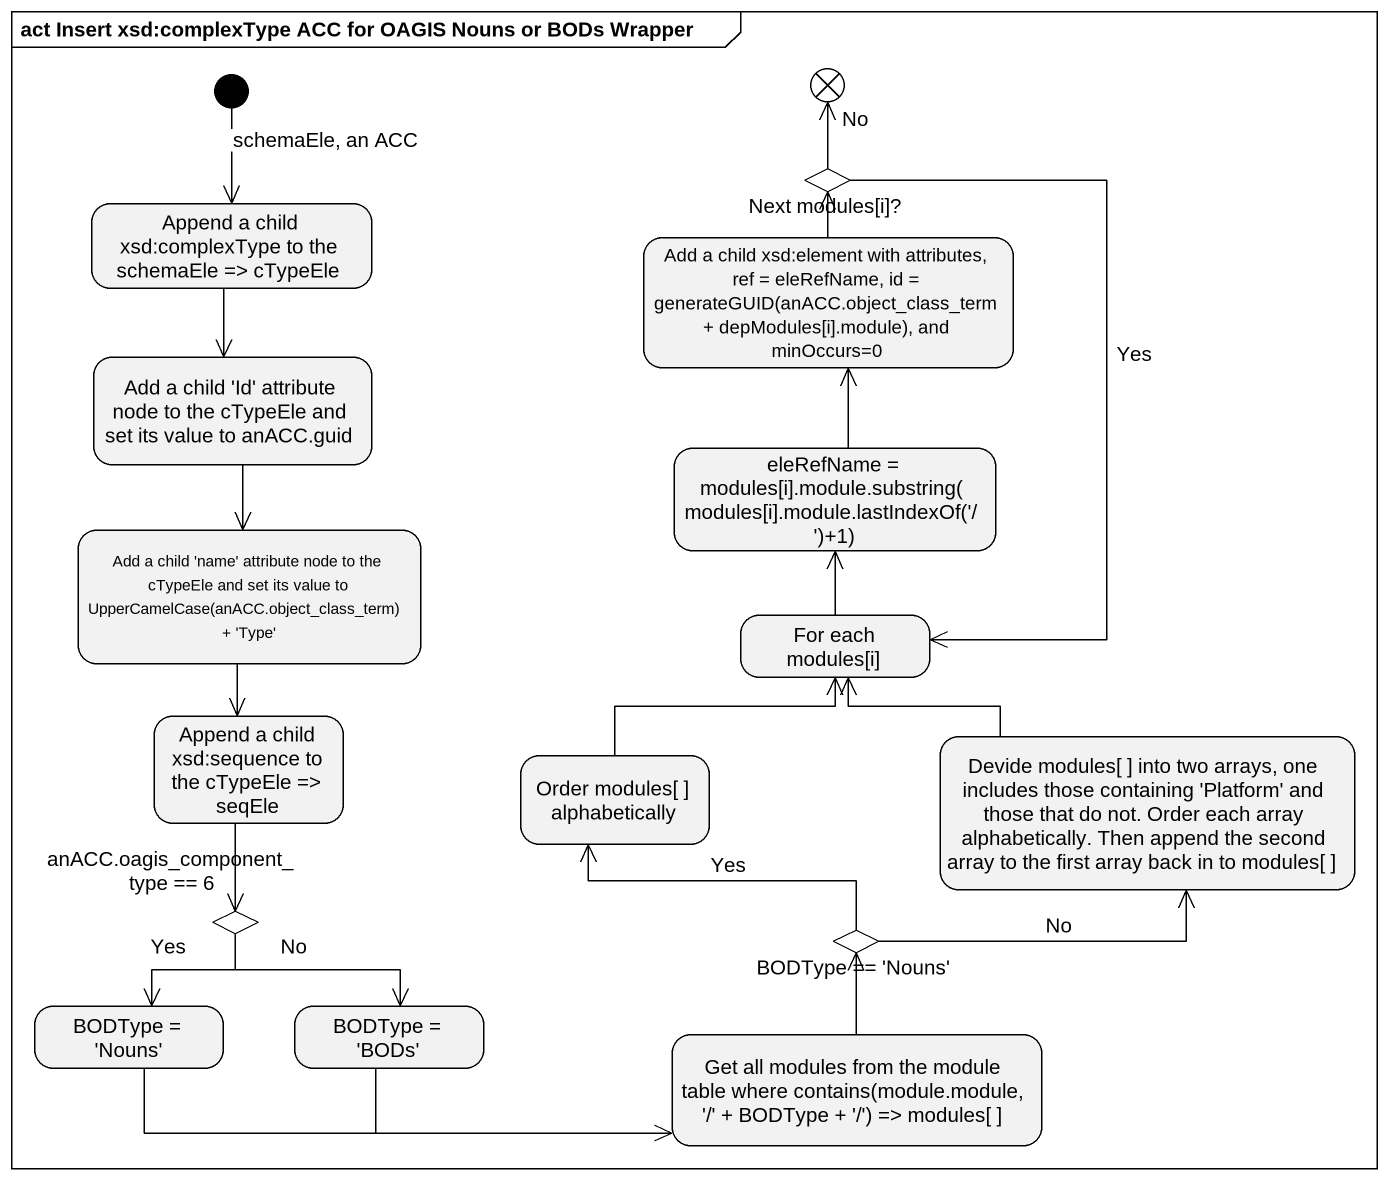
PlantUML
@startuml
mainframe act Insert xsd:complexType ACC for OAGIS Nouns or BODs Wrapper
hide empty description
state flowfinal1 <<end>>
state "Append a child xsd:complexType to the schemaEle => cTypeEle" as Append_a_child_xsd
state "Next modules[i]?" as Next_modules_i <<choice>>
state "Add a child xsd:element with attributes, ref = eleRefName, id = generateGUID(anACC.object_class_term + depModules[i].module), and minOccurs=0" as Add_a_child_xsd_element
state "Add a child 'Id' attribute node to the cTypeEle and set its value to anACC.guid" as Add_a_child_Id_attribute
state "eleRefName = modules[i].module.substring(modules[i].module.lastIndexOf('/')+1)" as eleRefName_modules_i_module
state "Add a child 'name' attribute node to the cTypeEle and set its value to UpperCamelCase(anACC.object_class_term) + 'Type'" as Add_a_child_name_attribute
state "For each modules[i]" as For_each_modules_i
state "Append a child xsd:sequence to the cTypeEle => seqEle" as Append_a_child_xsd_sequence
state "Order modules[ ] alphabetically" as Order_modules_alphabetically
state "Devide modules[ ] into two arrays, one includes those containing 'Platform' and those that do not. Order each array alphabetically. Then append the second array to the first array back in to modules[ ]" as Devide_modules_into_two
state "anACC.oagis_component_type == 6" as anACC_oagis_component_type_6 <<choice>>
state "BODType == 'Nouns'" as BODType_Nouns <<choice>>
state "BODType = 'Nouns'" as BODType_Nouns_2
state "BODType = 'BODs'" as BODType_BODs
state "Get all modules from the module table where contains(module.module, '/' + BODType + '/') => modules[ ]" as Get_all_modules_from_the
[*] --> Append_a_child_xsd : schemaEle, an ACC
Append_a_child_xsd --> Add_a_child_Id_attribute
Next_modules_i -up-> flowfinal1 : No
Next_modules_i --> For_each_modules_i : Yes
Add_a_child_xsd_element -up-> Next_modules_i
Add_a_child_Id_attribute --> Add_a_child_name_attribute
eleRefName_modules_i_module -up-> Add_a_child_xsd_element
Add_a_child_name_attribute --> Append_a_child_xsd_sequence
For_each_modules_i -up-> eleRefName_modules_i_module
Append_a_child_xsd_sequence --> anACC_oagis_component_type_6
Order_modules_alphabetically -up-> For_each_modules_i
Devide_modules_into_two -left-> For_each_modules_i
anACC_oagis_component_type_6 --> BODType_Nouns_2 : Yes
anACC_oagis_component_type_6 --> BODType_BODs : No
BODType_Nouns -left-> Order_modules_alphabetically : Yes
BODType_Nouns -right-> Devide_modules_into_two : No
BODType_Nouns_2 -right-> Get_all_modules_from_the
BODType_BODs -right-> Get_all_modules_from_the
Get_all_modules_from_the -up-> BODType_Nouns
@enduml
